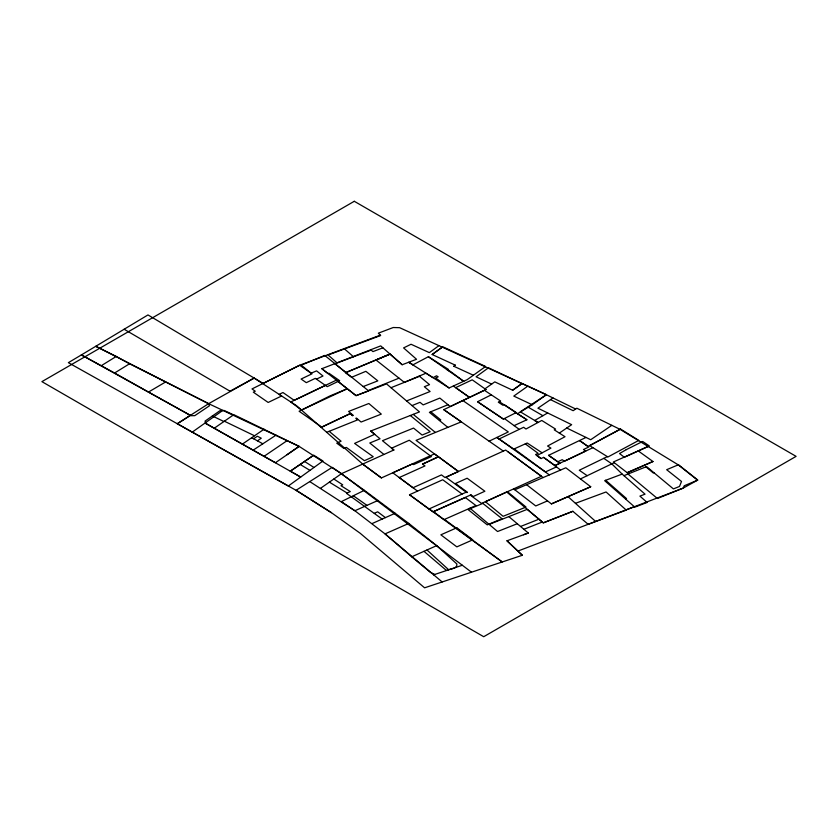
<?xml version="1.0" encoding="UTF-8"?>
<svg xmlns="http://www.w3.org/2000/svg" width="838" height="838" viewBox="0 0 838 838"><rect width="100%" height="100%" fill="white"/><g stroke="black" fill="none" stroke-linecap="round" stroke-linejoin="round"><path stroke-width="1.26" d="M438.944 345.644L429.339 352.641L411.039 344.261L403.591 347.906L416.538 359.272L402.177 364.74L380.714 345.885L321.865 368.689L328.004 373.612L328.873 373.193L339.673 380.703L327.229 386.664L315.298 378.347L306.299 382.662L301.104 379.048L311.987 373.832L299.658 365.242L263.163 383.427L147.98 314.931L81.401 354.914L190.425 415.397L177.289 423.735L288.335 485.988L322.955 460.994L313.716 455.191L290.346 471.155L300.695 477.073L205.017 423.054M473.365 375.246L453.829 366.269L455.338 365.179L432.157 354.516L442.234 347.152M432.157 354.516L442.799 346.796L485.611 366.478L467.185 379.666L449.084 387.963L426.008 373.214L404.345 382.358L375.99 359.984L389.995 354.045L402.177 364.74M410.295 415.501L430.156 431.748L422.122 435.048L413.553 428.082L382.453 440.704L393.87 449.985L341.464 473.69L320.451 488.376M484.961 388.832L494.787 381.866L512.636 390.246L522.126 383.448L527.741 386.192M453.829 366.269L455.348 365.19M192.164 432.199L222.835 410.379M233.582 414.841L224.175 410.494L219.828 410.777L205.038 421.126L206.138 423.588L214.245 428.228L233.812 414.684L299.124 446.382L341.464 473.69L471.49 572.197M512.636 390.246L522.032 383.584L488.491 367.798L476.078 376.796L491.644 384.097M499.333 401.674L517.528 413.721L532.256 404.775L546.397 394.74L575.643 409.007M214.245 428.228L275.451 462.723L299.124 446.382L208.641 403.675L129.555 363.776L114.586 373.004L81.401 354.914M299.124 446.382L287.078 454.699M242.329 444.14L264.117 429.182M538.017 422.488L520.293 411.793L546.428 394.719L527.856 386.109L513.788 396.091L532.256 404.775M257.423 440.84L261.267 438.211L257.329 436.231L253.642 438.766L251.704 437.708L262.828 443.794L276.027 435.152M290.346 471.155L313.255 455.495M552.986 397.924L537.923 408.19L571.652 424.677L559.334 433.078M611.834 425.327L590.706 439.73L566.76 428.019M264.159 456.239L287.036 440.704M253.118 450.163L262.828 443.794M177.289 423.735L208.641 403.675L254.155 378.074L296.652 405.781L362.655 464.032L381.405 477.922L412.621 463.875L413.595 464.608L431.381 456.595L409.279 440.233L391.493 448.236L393.87 449.985M101.325 365.672L116.273 356.443L129.555 363.776M81.789 354.684L68.36 362.665L297.71 491.246L331.387 512.657L360.204 533.272L424.594 587.815L522.346 555.269L506.98 540.793L528.296 533.01L508.834 516.606M114.586 373.004L148.483 392.069L165.358 382.118M547.675 412.956L534.665 420.466L538.09 422.446M254.155 378.074L230.021 391.199M627.997 474.036L657.411 498.505L683.263 488.083L697.572 480.164L678.225 464.839L620.047 429.339L587.93 446.465L579.529 440.526L588.789 446.979L583.478 449.524L585.71 451.074L564.466 461.246L562.225 459.685L557.846 461.78L548.586 455.327L586.003 437.426M412.862 364.897L428.375 356.716L448.55 369.474L447.387 370.082L450.404 371.381L463.812 381.395L428.375 356.716M543.129 477.566L505.649 450.058L458.417 471.49L416.067 440.379L461.309 421.849L443.773 409.656L484.406 390.278L500.642 401.014L498.306 402.188L502.884 405.225L504.162 404.576L516.25 412.568L503.355 419.063L477.576 401.737L491.288 394.834M378.032 500.443L354.872 510.74L341.338 501.627L364.362 490.324L408.787 523.425L436.682 545.632L456.867 563.964C457.695 569.222 449.608 568.667 446.455 570.469L423.976 551.32L411.72 556.809L385.03 533.89L354.872 510.74L309.756 481.588M607.361 456.626L579.268 470.244L587.176 475.68M580.462 478.927L614.264 462.681M489.109 441.197L508.299 431.926L462.838 400.543M316.439 379.143L322.986 376.011L316.596 370.878L311.16 373.14L301.24 365.19L324.735 355.427L368.605 390.896L356.056 395.651L336.384 380.148L290.776 401.957L301.502 410.065L347.246 388.738L329.942 395.945L299.114 411.249L321.865 427.15L350.221 413.616L352.63 415.658L353.28 415.407L348.608 411.437L368.835 403.507L381.3 414.108L361.073 422.038L356.412 418.068L355.773 418.319L357.606 419.88L326.705 432.303M325.416 385.396L294.19 400.323L282.972 392.54L279.19 394.31L281.62 395.986L268.17 402.46L253.306 392.153L255.265 391.21L251.997 388.937L299.658 365.242L380.316 335.169M549.351 474.884L496.871 437.446L499.081 438.997L523.656 427.286L525.96 429.014L541.767 420.456L555.584 429.108L554.232 429.831L565.022 436.713L547.57 446.015L550.933 448.121L536.938 455.579L541.044 458.575L543.6 457.38L554.966 465.54L559.92 463.288L548.586 455.327M321.08 427.338L350.221 413.616L352.62 415.669M453.348 386.067L469.448 397.359L455.683 387.627L472.213 379.824L485.977 389.555L450.247 406.556L439.835 398.081L423.169 404.901L420.006 402.324L412.045 405.592M592.937 447.681L554.829 465.603L560.57 470.055M638.409 451.043L652.98 461.508L627.285 472.768L613.353 461.989L648.13 446.476M333.87 479.022L342.711 484.846L340.982 485.715L350.294 491.56L346.482 493.331L382.128 519.089M422.614 464.179L438.484 456.762L458.417 471.49L445.879 477.231L466.829 492.608L467.489 492.315L455.505 483.516L467.143 478.226L484.877 491.246L473.24 496.536L470.935 494.849L433.047 511.809L429.14 508.928M484.406 390.278L485.977 389.555M514.103 425.62L526.872 419.775L517.528 413.721M458.417 471.49L445.093 477.587L441.458 474.905L412.977 487.747L399.202 477.566L424.981 465.928L422.467 464.074L438.484 456.762L434.461 453.892L392.802 472.8L417.554 491.12M470.935 494.849L470.275 495.143L481.578 503.439L541.505 476.235L507.943 451.734M466.242 492.178L428.878 509.043L409.51 494.745L442.726 479.755L462.084 494.053M374.335 513.317L377.655 511.819L385.417 517.612L395.159 513.265M423.976 551.32L436.682 545.632M372.145 523.551L385.417 517.612M408.787 523.425L385.03 533.89L442.16 581.96M526.578 484.699L551.414 503.9L590.717 486.742L565.828 467.782L514.815 489.769M551.414 503.9L590.717 486.742M547.518 500.883L535.744 505.953L513.663 488.879M627.107 472.642L652.98 461.508M447.984 404.723L429.381 412.338L447.848 427.359M439.426 420.508L440.798 419.943L430.763 411.772M368.238 390.581L399.024 378.158M623.943 475.659L646.58 466.588L673.406 488.9L679.503 486.459L681.504 481.462L666.66 469.709L678.476 464.734L697.813 480.059L684.185 485.789L683.263 488.083L518.073 551.006M653.954 472.726L653.305 472.988L645.93 466.85M391 387.701L419.492 376.293M406.556 400.931L430.093 391.503L424.332 386.706L429.517 384.632L419.241 376.073M489.13 524.399L527.249 509.336L543.328 522.881L572.857 511.295L588.182 524.326L626.248 510.101L606.063 491.969L575.444 503.324M517.276 523.729L497.573 531.522L469.929 508.184M520.545 526.484L538.96 519.204M523.876 529.291L542.291 522.011M363.242 386.538L377.823 380.861L365.86 371.318L351.625 377.268L345.392 372.763L390.079 354.086L345.947 372.533L334.53 363.43M572.857 511.295L543.265 522.839L506.739 492.021M382.914 347.822L372.92 351.614L371.182 350.095L337.18 362.98L328.098 354.998L380.672 335.525L378.347 333.178L393.221 327.522L399.6 327.679L546.428 394.719M625.546 498.998L626.552 498.61L605.665 480.279M626.007 509.892L634.356 506.728M622.163 474.099L604.659 480.666L634.816 507.137L647.135 502.454L639.918 496.106L645.04 494.169L622.163 474.099L611.709 463.781L603.81 458.355M523.509 534.759L528.317 533.031M433.508 574.868L462.325 565.252M212.328 415.962L223.935 421.524M224.375 421.21L254.522 435.77M620.047 429.339L576.827 408.211L573.171 410.704L550.493 399.621M116.273 356.443L95.752 346.293L208.641 403.675L209.416 405.812L194.783 415.658L190.98 415.711L148.483 392.069M528.223 407.216L542.919 415.7M413.061 364.792L408.693 362.267L433.026 377.655L436.546 375.801L438.18 376.838L435.676 377.959L449.084 387.963M124.139 329.25L230.419 391.43M300.203 464.472L309.955 470.38M329.397 482.143L347.121 493.037M331.387 512.657L296.034 490.303L332.204 467.342L341.464 473.69M304.582 461.466L313.978 467.478M515.925 412.725L526.882 419.786M542.113 452.813L527.175 443.019L513.788 449.084L499.081 438.997M477.576 401.737L503.355 419.063L504.382 418.539L519.256 429.381M341.307 473.805L364.362 490.324M443.773 409.656L503.355 451.095M444.465 519.434L502.224 561.963L409.51 494.745M353.322 495.75L367.023 505.419M543.6 457.38L556.547 466.871L545.486 471.899L514.186 448.906M541.044 458.575L535.555 454.542L538.174 453.358L525.29 443.889M362.582 464.074L381.405 477.922M321.865 368.689L356.056 395.651L386.528 383.898L419.471 411.908L370.742 431.015L380.043 438.798L369.788 443.009L383.93 454.458M413.197 414.36L435.425 432.45M370.773 431.004L374.733 434.283L354.6 443.407L373.214 456.71L364.415 460.701L346.356 447.419L343.989 448.498L336.74 443.166L341.076 441.197L329.166 431.319M411.72 556.809L430.376 572.302L434.618 574.418M344.387 348.828L353.552 356.82M568.049 496.683L595.629 521.466M426.971 549.979L448.655 569.735M506.98 540.793L522.346 555.269M626.248 449.65L619.544 453.547L624.331 457.265L649.314 445.921L642.652 441.469L626.248 449.65M354.285 201.288L41.9 381.636L483.715 636.712L796.1 456.364L354.285 201.288M620.539 429.056L589.659 445.648L607.927 456.982L638.797 440.39L620.539 429.056M507.44 491.697L485.391 501.69L503.093 516.313L526.034 507.063L507.44 491.697M465.341 497.552L433.466 511.63L444.046 519.612L475.932 505.534L465.341 497.552M456.794 527.783L440.861 534.812L456.846 546.868L472.768 539.84L456.794 527.783M482.845 503.408L468.086 509.577L487.266 524.881L502.025 518.712L482.845 503.408"/></g></svg>
